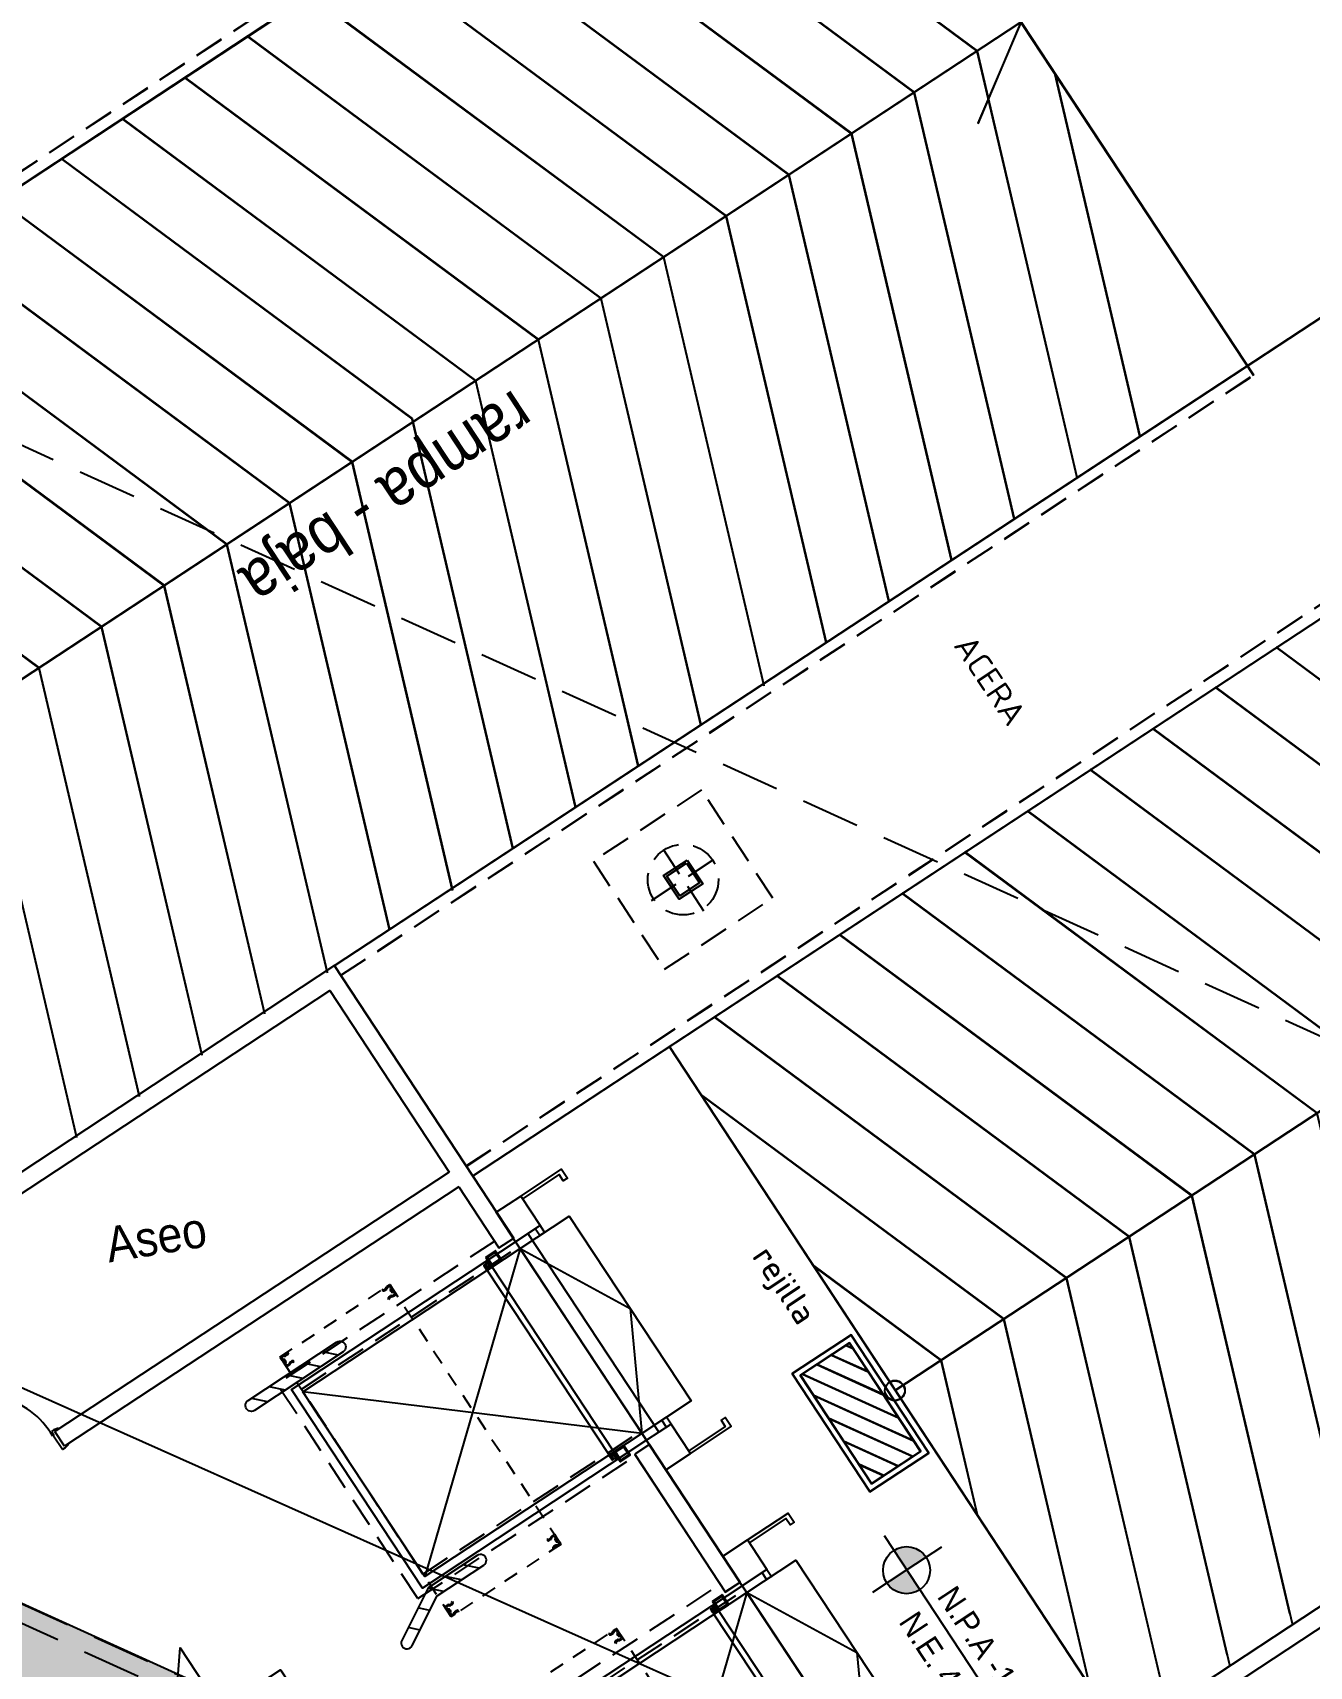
# Model space of a CAD drawing. Header units: metres. Extents: x 2 to 659295185, y -28 to 1124222152.
# Drawn here: x 655498.6 to 655509.44, y 1126789.94 to 1126803.82 of the extents above; entities that cross this region are included whole.
import ezdxf

# ---------------------------------------------------------------- set-up
doc = ezdxf.new("R2010")
doc.units = ezdxf.units.M
doc.header["$MEASUREMENT"] = 0
for name, pattern in [('CONTINUA', [0]), ('DASHDOT', [1, 0.5, -0.25, 0, -0.25]), ('DASHED', [0.75, 0.5, -0.25]), ('DASHED2', [9.525, 6.35, -3.175]), ('HIDDEN', [0.375, 0.25, -0.125]), ('HIDDEN2', [0.1875, 0.125, -0.0625]), ('XREF VIALIDAD PORTONES Y ACCESOS 15-07-12LIMPIO$0$CONTINUA', [0]), ('XREF VIALIDAD PORTONES Y ACCESOS 15-07-12LIMPIO$0$DASHED2', [0.375, 0.25, -0.125]), ('XREF VIALIDAD PORTONES Y ACCESOS 15-07-12LIMPIO$0$HIDDEN', [0.375, 0.25, -0.125])]:
    doc.linetypes.add(name, pattern=pattern)
doc.layers.get('0').update_dxf_attribs({"linetype": 'CONTINUOUS'})
for name, color, linetype in [('A-EQUIPOS', 9, 'CONTINUOUS'), ('A-PARED', 2, 'CONTINUA'), ('A-PROYECCIONES', 5, 'DASHED'), ('A-VISTA 4', 8, 'CONTINUOUS'), ('columnas', 3, 'CONTINUOUS'), ('LINDERO DE PARCELA', 7, 'DASHED2'), ('Parcelas', 140, 'CONTINUOUS'), ('XREF VIALIDAD PORTONES Y ACCESOS 15-07-12LIMPIO$0$A-EQUIPOS', 9, 'CONTINUOUS'), ('XREF VIALIDAD PORTONES Y ACCESOS 15-07-12LIMPIO$0$A-VISTA 4', 8, 'XREF VIALIDAD PORTONES Y ACCESOS 15-07-12LIMPIO$0$CONTINUA'), ('XREF VIALIDAD PORTONES Y ACCESOS 15-07-12LIMPIO$0$LINDERO DE PARCELA', 7, 'XREF VIALIDAD PORTONES Y ACCESOS 15-07-12LIMPIO$0$DASHED2')]:
    doc.layers.add(name, color=color, linetype=linetype)
doc.layers.add('LOCALES ASIGNADOS', color=41, linetype='DASHDOT', lineweight=0)
doc.layers.add('XREF VIALIDAD PORTONES Y ACCESOS 15-07-12LIMPIO$0$A-PARED', color=1, linetype='CONTINUOUS', lineweight=0)
doc.styles.add('ROMANS', font='romans.shx', dxfattribs={"height": 7.5})
doc.styles.add('SIGO', font='arial.ttf', dxfattribs={"width": 0.9})
doc.styles.add('XREF VIALIDAD PORTONES Y ACCESOS 15-07-12LIMPIO$0$ROMANS', font='romans.shx', dxfattribs={"height": 2})

# ---------------------------------------------------------------- blocks, each defined once
blk = doc.blocks.new('niveladora 6x8')
for points in [[(0, 0), (2.02, 0), (2.02, -2.28), (0, -2.28)], [(1.95, -2.21), (0.07, -2.21), (0.07, 0), (1.95, 0)]]:
    blk.add_lwpolyline(points, close=True)
for points in [[(1.95, 0), (0.07, -2.21)], [(0.07, 0), (1.95, -2.21)]]:
    blk.add_lwpolyline(points)
blk = doc.blocks.new('PlataformaAndenIzq')
blk.add_lwpolyline([(-1.739, 1.135, -1.000034), (-1.739, 1.035), (-2.239, 1.035), (-2.672, 1.285, -1.000034), (-2.622, 1.371), (-2.212, 1.135), (-1.739, 1.135)], format="xyb")
for points in [[(-2.493, 1.297), (-2.567, 1.224)], [(0, 1.01), (0, 1.31), (0.25, 1.31), (0.25, 1.01), (0, 1.01), (0, -1.31), (0.25, -1.31), (0.25, -1.01), (0, -1.01)], [(0, 1.01), (0, 1.31), (0.25, 1.31), (0.25, 1.01), (0, 1.01), (0, -1.31), (0.25, -1.31), (0.25, -1.01), (0, -1.01)], [(0.25, 1.31), (0.665, 1.31), (0.665, 1.218), (0.623, 1.218), (0.623, 1.282), (0.25, 1.282)], [(-2.332, 1.204), (-2.405, 1.131)], [(-2.146, 1.135), (-2.246, 1.035)], [(-1.966, 1.135), (-2.066, 1.035)], [(-1.786, 1.135), (-1.886, 1.035)], [(-0.33, 0.988), (-0.325, 0.988), (-0.316, 0.967), (-0.31, 0.967)], [(-0.29, 0.988), (-0.294, 0.988), (-0.303, 0.967), (-0.31, 0.967)], [(0.25, 1.01), (0.25, 0.94), (0.201, 0.94), (0.201, 1.01)], [(-0.288, 0.956), (-0.331, 0.956)], [(0, 0.94), (0.5, 0.94), (0.5, -0.94), (0, -0.94)], [(0, 0.94), (0.5, 0), (0, -0.94)], [(-0.331, -0.956), (-0.288, -0.956)], [(-0.33, -0.988), (-0.325, -0.988), (-0.316, -0.967), (-0.31, -0.967)], [(-0.29, -0.988), (-0.294, -0.988), (-0.303, -0.967), (-0.31, -0.967)], [(0.25, -1.01), (0.25, -0.94), (0.201, -0.94), (0.201, -1.01)], [(-2.506, -1.035), (-2.606, -1.135)], [(-2.326, -1.035), (-2.426, -1.135)], [(-2.146, -1.035), (-2.246, -1.135)], [(-1.966, -1.035), (-2.066, -1.135)], [(-1.786, -1.035), (-1.886, -1.135)], [(0.25, -1.31), (0.665, -1.31), (0.665, -1.218), (0.623, -1.218), (0.623, -1.282), (0.25, -1.282)]]:
    blk.add_lwpolyline(points)
at = {"color": 8, "linetype": 'HIDDEN2'}
blk.add_lwpolyline([(-1.092, -1.348), (-2.21, -1.348), (-2.21, 1.294), (-1.092, 1.294)], close=True, dxfattribs=at)
at = {"linetype": 'DASHED', "ltscale": 0.001}
for points in [[(-2.131, 1.294), (-2.141, 1.294), (-2.141, 1.288, -0.414214), (-2.144, 1.285), (-2.162, 1.285, -0.140561), (-2.164, 1.285), (-2.176, 1.293, 0.140561), (-2.178, 1.294), (-2.207, 1.294, 0.414214), (-2.21, 1.29), (-2.21, 1.259, 0.286773), (-2.208, 1.256), (-2.199, 1.251, -0.286773), (-2.197, 1.248), (-2.197, 1.243), (-2.197, 1.238, -0.286773), (-2.199, 1.235), (-2.208, 1.23, 0.286773), (-2.21, 1.227), (-2.21, 1.196, 0.414214), (-2.207, 1.193), (-2.178, 1.193, 0.140561), (-2.176, 1.193), (-2.164, 1.201, -0.140561), (-2.162, 1.201), (-2.144, 1.201, -0.414214), (-2.141, 1.198), (-2.141, 1.193), (-2.131, 1.193), (-2.131, 1.198, 0.414214), (-2.144, 1.211), (-2.162, 1.211, 0.140561), (-2.169, 1.209), (-2.18, 1.203), (-2.2, 1.203), (-2.2, 1.223), (-2.195, 1.226, 0.286773), (-2.187, 1.238), (-2.187, 1.243), (-2.187, 1.248, 0.286773), (-2.195, 1.26), (-2.2, 1.263), (-2.2, 1.284), (-2.18, 1.284), (-2.169, 1.277, 0.140561), (-2.162, 1.275), (-2.144, 1.275, 0.414214), (-2.131, 1.288)], [(-1.171, 1.294), (-1.161, 1.294), (-1.161, 1.288, 0.414214), (-1.158, 1.285), (-1.14, 1.285, 0.140561), (-1.139, 1.285), (-1.126, 1.293, -0.140561), (-1.124, 1.294), (-1.096, 1.294, -0.414214), (-1.092, 1.29), (-1.092, 1.259, -0.286773), (-1.094, 1.256), (-1.103, 1.251, 0.286773), (-1.105, 1.248), (-1.105, 1.243), (-1.105, 1.238, 0.286773), (-1.103, 1.235), (-1.094, 1.23, -0.286773), (-1.092, 1.227), (-1.092, 1.196, -0.414214), (-1.096, 1.193), (-1.124, 1.193, -0.140561), (-1.126, 1.193), (-1.139, 1.201, 0.140561), (-1.14, 1.201), (-1.158, 1.201, 0.414214), (-1.161, 1.198), (-1.161, 1.193), (-1.171, 1.193), (-1.171, 1.198, -0.414214), (-1.158, 1.211), (-1.14, 1.211, -0.140561), (-1.133, 1.209), (-1.122, 1.203), (-1.102, 1.203), (-1.102, 1.223), (-1.108, 1.226, -0.286773), (-1.115, 1.238), (-1.115, 1.243), (-1.115, 1.248, -0.286773), (-1.108, 1.26), (-1.102, 1.263), (-1.102, 1.284), (-1.122, 1.284), (-1.133, 1.277, -0.140561), (-1.14, 1.275), (-1.158, 1.275, -0.414214), (-1.171, 1.288)], [(-2.131, -1.348), (-2.141, -1.348), (-2.141, -1.343, 0.414214), (-2.144, -1.339), (-2.162, -1.339, 0.140561), (-2.164, -1.34), (-2.176, -1.348, -0.140561), (-2.178, -1.348), (-2.207, -1.348, -0.414214), (-2.21, -1.345), (-2.21, -1.313, -0.286773), (-2.208, -1.31), (-2.199, -1.306, 0.286773), (-2.197, -1.303), (-2.197, -1.298), (-2.197, -1.292, 0.286773), (-2.199, -1.289), (-2.208, -1.285, -0.286773), (-2.21, -1.282), (-2.21, -1.25, -0.414214), (-2.207, -1.247), (-2.178, -1.247, -0.140561), (-2.176, -1.248), (-2.164, -1.255, 0.140561), (-2.162, -1.256), (-2.144, -1.256, 0.414214), (-2.141, -1.253), (-2.141, -1.247), (-2.131, -1.247), (-2.131, -1.253, -0.414214), (-2.144, -1.266), (-2.162, -1.266, -0.140561), (-2.169, -1.264), (-2.18, -1.257), (-2.2, -1.257), (-2.2, -1.278), (-2.195, -1.28, -0.286773), (-2.187, -1.292), (-2.187, -1.298), (-2.187, -1.303, -0.286773), (-2.195, -1.315), (-2.2, -1.317), (-2.2, -1.338), (-2.18, -1.338), (-2.169, -1.331, -0.140561), (-2.162, -1.329), (-2.144, -1.329, -0.414214), (-2.131, -1.343)], [(-1.171, -1.348), (-1.161, -1.348), (-1.161, -1.343, -0.414214), (-1.158, -1.339), (-1.14, -1.339, -0.140561), (-1.139, -1.34), (-1.126, -1.348, 0.140561), (-1.124, -1.348), (-1.096, -1.348, 0.414214), (-1.092, -1.345), (-1.092, -1.313, 0.286773), (-1.094, -1.31), (-1.103, -1.306, -0.286773), (-1.105, -1.303), (-1.105, -1.298), (-1.105, -1.292, -0.286773), (-1.103, -1.289), (-1.094, -1.285, 0.286773), (-1.092, -1.282), (-1.092, -1.25, 0.414214), (-1.096, -1.247), (-1.124, -1.247, 0.140561), (-1.126, -1.248), (-1.139, -1.255, -0.140561), (-1.14, -1.256), (-1.158, -1.256, -0.414214), (-1.161, -1.253), (-1.161, -1.247), (-1.171, -1.247), (-1.171, -1.253, 0.414214), (-1.158, -1.266), (-1.14, -1.266, 0.140561), (-1.133, -1.264), (-1.122, -1.257), (-1.102, -1.257), (-1.102, -1.278), (-1.108, -1.28, 0.286773), (-1.115, -1.292), (-1.115, -1.298), (-1.115, -1.303, 0.286773), (-1.108, -1.315), (-1.102, -1.317), (-1.102, -1.338), (-1.122, -1.338), (-1.133, -1.331, 0.140561), (-1.14, -1.329), (-1.158, -1.329, 0.414214), (-1.171, -1.343)]]:
    blk.add_lwpolyline(points, format="xyb", close=True, dxfattribs=at)
for points in [[(-0.302, 0.942), (-0.288, 0.942, 0.414214), (-0.287, 0.943), (-0.287, 0.987, 0.414214), (-0.288, 0.988), (-0.332, 0.988, 0.414214), (-0.333, 0.987), (-0.333, 0.943, 0.414214), (-0.332, 0.942), (-0.317, 0.942), (-0.317, 0.94), (-0.332, 0.94, -0.414214), (-0.335, 0.943), (-0.335, 0.987, -0.414214), (-0.332, 0.99), (-0.288, 0.99, -0.414214), (-0.285, 0.987), (-0.285, 0.943, -0.414214), (-0.288, 0.94), (-0.302, 0.94)], [(-0.285, 1.015), (-0.285, 0.993, -0.414214), (-0.288, 0.99), (-0.31, 0.99), (-0.31, 0.991, -0.414214), (-0.307, 0.994), (-0.289, 0.994), (-0.289, 1.012, -0.414214), (-0.286, 1.015)], [(-0.285, 1.037), (-0.285, 0.943, 0.414214), (-0.282, 0.94), (-0.188, 0.94, 0.414214), (-0.185, 0.943), (-0.185, 1.037, 0.414214), (-0.188, 1.04), (-0.282, 1.04, 0.414214)], [(-0.275, 1.027), (-0.275, 0.953, 0.414214), (-0.272, 0.95), (-0.198, 0.95, 0.414214), (-0.195, 0.953), (-0.195, 1.027, 0.414214), (-0.198, 1.03), (-0.272, 1.03, 0.414214)], [(-0.335, 0.935), (-0.335, -0.935, 0.414214), (-0.332, -0.939), (-0.288, -0.939, 0.414214), (-0.285, -0.935), (-0.285, 0.935, 0.414214), (-0.288, 0.939), (-0.332, 0.939, 0.414214)], [(-0.288, 0.962), (-0.288, 0.95, -0.414214), (-0.292, 0.946), (-0.327, 0.946, -0.414214), (-0.331, 0.95), (-0.331, 0.962, -0.414214), (-0.327, 0.965), (-0.292, 0.965, -0.414214)], [(-0.302, -0.942), (-0.288, -0.942, -0.414214), (-0.287, -0.943), (-0.287, -0.987, -0.414214), (-0.288, -0.988), (-0.332, -0.988, -0.414214), (-0.333, -0.987), (-0.333, -0.943, -0.414214), (-0.332, -0.942), (-0.317, -0.942), (-0.317, -0.94), (-0.332, -0.94, 0.414214), (-0.335, -0.943), (-0.335, -0.987, 0.414214), (-0.332, -0.99), (-0.288, -0.99, 0.414214), (-0.285, -0.987), (-0.285, -0.943, 0.414214), (-0.288, -0.94), (-0.302, -0.94)], [(-0.288, -0.962), (-0.288, -0.95, 0.414214), (-0.292, -0.946), (-0.327, -0.946, 0.414214), (-0.331, -0.95), (-0.331, -0.962, 0.414214), (-0.327, -0.965), (-0.292, -0.965, 0.414214)], [(-0.285, -0.943), (-0.285, -1.037, 0.414214), (-0.282, -1.04), (-0.188, -1.04, 0.414214), (-0.185, -1.037), (-0.185, -0.943, 0.414214), (-0.188, -0.94), (-0.282, -0.94, 0.414214)], [(-0.275, -0.953), (-0.275, -1.027, 0.414214), (-0.272, -1.03), (-0.198, -1.03, 0.414214), (-0.195, -1.027), (-0.195, -0.953, 0.414214), (-0.198, -0.95), (-0.272, -0.95, 0.414214)], [(-1.739, -1.035), (-2.64, -1.035, 1.000034), (-2.64, -1.135), (-1.739, -1.135, 1.000034)], [(-0.285, -1.015), (-0.285, -0.993, 0.414214), (-0.288, -0.99), (-0.31, -0.99), (-0.31, -0.991, 0.414214), (-0.307, -0.994), (-0.289, -0.994), (-0.289, -1.012, 0.414214), (-0.286, -1.015)]]:
    blk.add_lwpolyline(points, format="xyb", close=True)
for points in [[(-0.304, 0.946), (-0.304, 0.939), (-0.316, 0.939), (-0.316, 0.946)], [(-0.304, -0.946), (-0.304, -0.939), (-0.316, -0.939), (-0.316, -0.946)]]:
    blk.add_lwpolyline(points, close=True)
at = {"rotation": 270}
blk.add_blockref('niveladora 6x8', (0, 1.01), dxfattribs=at)
blk = doc.blocks.new('PlataformaAndenDch')
at = {"color": 8, "linetype": 'HIDDEN2'}
blk.add_lwpolyline([(-1.092, -1.348), (-2.21, -1.348), (-2.21, 1.294), (-1.092, 1.294)], close=True, dxfattribs=at)
at = {"linetype": 'DASHED', "ltscale": 0.001}
for points in [[(-2.131, 1.294), (-2.141, 1.294), (-2.141, 1.288, -0.414214), (-2.144, 1.285), (-2.162, 1.285, -0.140561), (-2.164, 1.285), (-2.176, 1.293, 0.140561), (-2.178, 1.294), (-2.207, 1.294, 0.414214), (-2.21, 1.29), (-2.21, 1.259, 0.286773), (-2.208, 1.256), (-2.199, 1.251, -0.286773), (-2.197, 1.248), (-2.197, 1.243), (-2.197, 1.238, -0.286773), (-2.199, 1.235), (-2.208, 1.23, 0.286773), (-2.21, 1.227), (-2.21, 1.196, 0.414214), (-2.207, 1.193), (-2.178, 1.193, 0.140561), (-2.176, 1.193), (-2.164, 1.201, -0.140561), (-2.162, 1.201), (-2.144, 1.201, -0.414214), (-2.141, 1.198), (-2.141, 1.193), (-2.131, 1.193), (-2.131, 1.198, 0.414214), (-2.144, 1.211), (-2.162, 1.211, 0.140561), (-2.169, 1.209), (-2.18, 1.203), (-2.2, 1.203), (-2.2, 1.223), (-2.195, 1.226, 0.286773), (-2.187, 1.238), (-2.187, 1.243), (-2.187, 1.248, 0.286773), (-2.195, 1.26), (-2.2, 1.263), (-2.2, 1.284), (-2.18, 1.284), (-2.169, 1.277, 0.140561), (-2.162, 1.275), (-2.144, 1.275, 0.414214), (-2.131, 1.288)], [(-1.171, 1.294), (-1.161, 1.294), (-1.161, 1.288, 0.414214), (-1.158, 1.285), (-1.14, 1.285, 0.140561), (-1.139, 1.285), (-1.126, 1.293, -0.140561), (-1.124, 1.294), (-1.096, 1.294, -0.414214), (-1.092, 1.29), (-1.092, 1.259, -0.286773), (-1.094, 1.256), (-1.103, 1.251, 0.286773), (-1.105, 1.248), (-1.105, 1.243), (-1.105, 1.238, 0.286773), (-1.103, 1.235), (-1.094, 1.23, -0.286773), (-1.092, 1.227), (-1.092, 1.196, -0.414214), (-1.096, 1.193), (-1.124, 1.193, -0.140561), (-1.126, 1.193), (-1.139, 1.201, 0.140561), (-1.14, 1.201), (-1.158, 1.201, 0.414214), (-1.161, 1.198), (-1.161, 1.193), (-1.171, 1.193), (-1.171, 1.198, -0.414214), (-1.158, 1.211), (-1.14, 1.211, -0.140561), (-1.133, 1.209), (-1.122, 1.203), (-1.102, 1.203), (-1.102, 1.223), (-1.108, 1.226, -0.286773), (-1.115, 1.238), (-1.115, 1.243), (-1.115, 1.248, -0.286773), (-1.108, 1.26), (-1.102, 1.263), (-1.102, 1.284), (-1.122, 1.284), (-1.133, 1.277, -0.140561), (-1.14, 1.275), (-1.158, 1.275, -0.414214), (-1.171, 1.288)], [(-2.131, -1.348), (-2.141, -1.348), (-2.141, -1.343, 0.414214), (-2.144, -1.339), (-2.162, -1.339, 0.140561), (-2.164, -1.34), (-2.176, -1.348, -0.140561), (-2.178, -1.348), (-2.207, -1.348, -0.414214), (-2.21, -1.345), (-2.21, -1.313, -0.286773), (-2.208, -1.31), (-2.199, -1.306, 0.286773), (-2.197, -1.303), (-2.197, -1.298), (-2.197, -1.292, 0.286773), (-2.199, -1.289), (-2.208, -1.285, -0.286773), (-2.21, -1.282), (-2.21, -1.25, -0.414214), (-2.207, -1.247), (-2.178, -1.247, -0.140561), (-2.176, -1.248), (-2.164, -1.255, 0.140561), (-2.162, -1.256), (-2.144, -1.256, 0.414214), (-2.141, -1.253), (-2.141, -1.247), (-2.131, -1.247), (-2.131, -1.253, -0.414214), (-2.144, -1.266), (-2.162, -1.266, -0.140561), (-2.169, -1.264), (-2.18, -1.257), (-2.2, -1.257), (-2.2, -1.278), (-2.195, -1.28, -0.286773), (-2.187, -1.292), (-2.187, -1.298), (-2.187, -1.303, -0.286773), (-2.195, -1.315), (-2.2, -1.317), (-2.2, -1.338), (-2.18, -1.338), (-2.169, -1.331, -0.140561), (-2.162, -1.329), (-2.144, -1.329, -0.414214), (-2.131, -1.343)], [(-1.171, -1.348), (-1.161, -1.348), (-1.161, -1.343, -0.414214), (-1.158, -1.339), (-1.14, -1.339, -0.140561), (-1.139, -1.34), (-1.126, -1.348, 0.140561), (-1.124, -1.348), (-1.096, -1.348, 0.414214), (-1.092, -1.345), (-1.092, -1.313, 0.286773), (-1.094, -1.31), (-1.103, -1.306, -0.286773), (-1.105, -1.303), (-1.105, -1.298), (-1.105, -1.292, -0.286773), (-1.103, -1.289), (-1.094, -1.285, 0.286773), (-1.092, -1.282), (-1.092, -1.25, 0.414214), (-1.096, -1.247), (-1.124, -1.247, 0.140561), (-1.126, -1.248), (-1.139, -1.255, -0.140561), (-1.14, -1.256), (-1.158, -1.256, -0.414214), (-1.161, -1.253), (-1.161, -1.247), (-1.171, -1.247), (-1.171, -1.253, 0.414214), (-1.158, -1.266), (-1.14, -1.266, 0.140561), (-1.133, -1.264), (-1.122, -1.257), (-1.102, -1.257), (-1.102, -1.278), (-1.108, -1.28, 0.286773), (-1.115, -1.292), (-1.115, -1.298), (-1.115, -1.303, 0.286773), (-1.108, -1.315), (-1.102, -1.317), (-1.102, -1.338), (-1.122, -1.338), (-1.133, -1.331, 0.140561), (-1.14, -1.329), (-1.158, -1.329, 0.414214), (-1.171, -1.343)]]:
    blk.add_lwpolyline(points, format="xyb", close=True, dxfattribs=at)
for points in [[(0, 1.01), (0, 1.31), (0.25, 1.31), (0.25, 1.01), (0, 1.01), (0, -1.31), (0.25, -1.31), (0.25, -1.01), (0, -1.01)], [(0, 1.01), (0, 1.31), (0.25, 1.31), (0.25, 1.01), (0, 1.01), (0, -1.31), (0.25, -1.31), (0.25, -1.01), (0, -1.01)], [(0.25, 1.31), (0.665, 1.31), (0.665, 1.218), (0.623, 1.218), (0.623, 1.282), (0.25, 1.282)], [(-2.506, 1.035), (-2.606, 1.135)], [(-2.326, 1.035), (-2.426, 1.135)], [(-2.146, 1.035), (-2.246, 1.135)], [(-1.966, 1.035), (-2.066, 1.135)], [(-1.786, 1.035), (-1.886, 1.135)], [(-0.33, 0.988), (-0.325, 0.988), (-0.316, 0.967), (-0.31, 0.967)], [(-0.29, 0.988), (-0.294, 0.988), (-0.303, 0.967), (-0.31, 0.967)], [(0.125, 1.01), (0.125, -1.01)], [(0.25, 1.01), (0.25, 0.94), (0.201, 0.94), (0.201, 1.01)], [(-0.288, 0.956), (-0.331, 0.956)], [(0, 0.94), (0.5, 0.94), (0.5, -0.94), (0, -0.94)], [(0, 0.94), (0.5, 0), (0, -0.94)], [(-0.331, -0.956), (-0.288, -0.956)], [(-0.33, -0.988), (-0.325, -0.988), (-0.316, -0.967), (-0.31, -0.967)], [(-0.29, -0.988), (-0.294, -0.988), (-0.303, -0.967), (-0.31, -0.967)], [(0.25, -1.01), (0.25, -0.94), (0.201, -0.94), (0.201, -1.01)], [(-2.146, -1.135), (-2.246, -1.035)], [(-1.966, -1.135), (-2.066, -1.035)], [(-1.786, -1.135), (-1.886, -1.035)], [(-2.493, -1.297), (-2.567, -1.224)], [(-2.332, -1.204), (-2.405, -1.131)], [(0.25, -1.31), (0.665, -1.31), (0.665, -1.218), (0.623, -1.218), (0.623, -1.282), (0.25, -1.282)]]:
    blk.add_lwpolyline(points)
for points in [[(-1.739, 1.035), (-2.64, 1.035, -1.000034), (-2.64, 1.135), (-1.739, 1.135, -1.000034)], [(-0.302, 0.942), (-0.288, 0.942, 0.414214), (-0.287, 0.943), (-0.287, 0.987, 0.414214), (-0.288, 0.988), (-0.332, 0.988, 0.414214), (-0.333, 0.987), (-0.333, 0.943, 0.414214), (-0.332, 0.942), (-0.317, 0.942), (-0.317, 0.94), (-0.332, 0.94, -0.414214), (-0.335, 0.943), (-0.335, 0.987, -0.414214), (-0.332, 0.99), (-0.288, 0.99, -0.414214), (-0.285, 0.987), (-0.285, 0.943, -0.414214), (-0.288, 0.94), (-0.302, 0.94)], [(-0.285, 1.015), (-0.285, 0.993, -0.414214), (-0.288, 0.99), (-0.31, 0.99), (-0.31, 0.991, -0.414214), (-0.307, 0.994), (-0.289, 0.994), (-0.289, 1.012, -0.414214), (-0.286, 1.015)], [(-0.285, 1.037), (-0.285, 0.943, 0.414214), (-0.282, 0.94), (-0.188, 0.94, 0.414214), (-0.185, 0.943), (-0.185, 1.037, 0.414214), (-0.188, 1.04), (-0.282, 1.04, 0.414214)], [(-0.275, 1.027), (-0.275, 0.953, 0.414214), (-0.272, 0.95), (-0.198, 0.95, 0.414214), (-0.195, 0.953), (-0.195, 1.027, 0.414214), (-0.198, 1.03), (-0.272, 1.03, 0.414214)], [(-0.335, 0.935), (-0.335, -0.935, 0.414214), (-0.332, -0.939), (-0.288, -0.939, 0.414214), (-0.285, -0.935), (-0.285, 0.935, 0.414214), (-0.288, 0.939), (-0.332, 0.939, 0.414214)], [(-0.288, 0.962), (-0.288, 0.95, -0.414214), (-0.292, 0.946), (-0.327, 0.946, -0.414214), (-0.331, 0.95), (-0.331, 0.962, -0.414214), (-0.327, 0.965), (-0.292, 0.965, -0.414214)], [(-0.302, -0.942), (-0.288, -0.942, -0.414214), (-0.287, -0.943), (-0.287, -0.987, -0.414214), (-0.288, -0.988), (-0.332, -0.988, -0.414214), (-0.333, -0.987), (-0.333, -0.943, -0.414214), (-0.332, -0.942), (-0.317, -0.942), (-0.317, -0.94), (-0.332, -0.94, 0.414214), (-0.335, -0.943), (-0.335, -0.987, 0.414214), (-0.332, -0.99), (-0.288, -0.99, 0.414214), (-0.285, -0.987), (-0.285, -0.943, 0.414214), (-0.288, -0.94), (-0.302, -0.94)], [(-0.288, -0.962), (-0.288, -0.95, 0.414214), (-0.292, -0.946), (-0.327, -0.946, 0.414214), (-0.331, -0.95), (-0.331, -0.962, 0.414214), (-0.327, -0.965), (-0.292, -0.965, 0.414214)], [(-0.285, -0.943), (-0.285, -1.037, 0.414214), (-0.282, -1.04), (-0.188, -1.04, 0.414214), (-0.185, -1.037), (-0.185, -0.943, 0.414214), (-0.188, -0.94), (-0.282, -0.94, 0.414214)], [(-0.275, -0.953), (-0.275, -1.027, 0.414214), (-0.272, -1.03), (-0.198, -1.03, 0.414214), (-0.195, -1.027), (-0.195, -0.953, 0.414214), (-0.198, -0.95), (-0.272, -0.95, 0.414214)], [(-0.285, -1.015), (-0.285, -0.993, 0.414214), (-0.288, -0.99), (-0.31, -0.99), (-0.31, -0.991, 0.414214), (-0.307, -0.994), (-0.289, -0.994), (-0.289, -1.012, 0.414214), (-0.286, -1.015)]]:
    blk.add_lwpolyline(points, format="xyb", close=True)
for points in [[(-2.21, 0.94), (0, 0.94), (0, -0.94), (-2.21, -0.94)], [(-0.304, 0.946), (-0.304, 0.939), (-0.316, 0.939), (-0.316, 0.946)], [(-0.304, -0.946), (-0.304, -0.939), (-0.316, -0.939), (-0.316, -0.946)]]:
    blk.add_lwpolyline(points, close=True)
blk.add_lwpolyline([(-1.739, -1.135, 1.000034), (-1.739, -1.035), (-2.239, -1.035), (-2.672, -1.285, 1.000034), (-2.622, -1.371), (-2.212, -1.135), (-1.739, -1.135)], format="xyb")
at = {"rotation": 270}
blk.add_blockref('niveladora 6x8', (0, 1.01), dxfattribs=at)
blk = doc.blocks.new('445')
at = {"color": 12, "linetype": 'HIDDEN'}
for p, q in [((12.921, 72.237), (12.38, 72.579)), ((12.821, 72.679), (12.479, 72.138))]:
    blk.add_line(p, q, dxfattribs=at)
at = {"layer": 'columnas', "linetype": 'CONTINUA', "ltscale": 0.5}
blk.add_lwpolyline([(12.485, 72.371), (12.613, 72.574), (12.816, 72.446), (12.688, 72.243)], close=True, dxfattribs=at)
at = {"layer": 'columnas', "color": 12, "linetype": 'CONTINUA', "ltscale": 0.5}
blk.add_lwpolyline([(12.512, 72.377), (12.619, 72.546), (12.788, 72.439), (12.681, 72.27)], close=True, dxfattribs=at)
blk = doc.blocks.new('XREF VIALIDAD PORTONES Y ACCESOS 15-07-12LIMPIO$0$A$C20535941')
for p, q in [((-5829, 611), (-5748, 565)), ((-5090, 565), (-5098, 633)), ((-5018, 713), (-3761, 713)), ((-3681, 633), (-3681, 219)), ((-5801, 565), (-5067, 565)), ((-5370, 417), (-5553, 508)), ((-5553, 508), (-4586, 508)), ((-5067, 565), (-4270, 565)), ((-4586, 508), (-4586, 417)), ((-4541, 417), (-4541, 511)), ((-4541, 511), (-4252, 511)), ((-4252, 511), (-4293, 417)), ((-3681, 458), (-3386, 458)), ((3615, 510), (3535, 510)), ((3615, 510), (3615, -499)), ((3692, 386), (3705, 476)), ((3705, 476), (3787, 476)), ((-5488, 357), (-5606, 398)), ((-4293, 417), (-5370, 417)), ((-4020, 315), (-4020, -499)), ((3692, 386), (3615, 386)), ((3750, 357), (3795, 357)), ((3750, 79), (3750, 357)), ((3750, 313), (3795, 313)), ((-4143, 267), (-4143, -499)), ((-4143, 267), (-4062, 267)), ((-4062, 267), (-4062, -499)), ((-3731, 98), (-3731, 148)), ((-3386, 257), (-3681, 257)), ((-3681, 215), (-3386, 215)), ((3615, 151), (3535, 191)), ((-3761, 139), (-4020, 139)), ((-3897, 121), (-3897, -499)), ((-3897, 28), (-3386, 28)), ((-3386, 98), (-3731, 98)), ((3615, 79), (3803, 79)), ((3750, 125), (3795, 125)), ((3803, 79), (3803, -499)), ((-3897, -83), (-3386, -83)), ((-4143, -1265), (-4143, -499)), ((-4062, -1265), (-4062, -499)), ((-4020, -1313), (-4020, -499)), ((-3897, -1119), (-3897, -499)), ((3615, -1508), (3615, -499)), ((3803, -1077), (3803, -499)), ((-3897, -915), (-3386, -915)), ((-3897, -1026), (-3386, -1026)), ((-3761, -1137), (-4020, -1137)), ((-3386, -1096), (-3731, -1096)), ((-3731, -1096), (-3731, -1146)), ((3615, -1149), (3535, -1189)), ((3615, -1077), (3803, -1077)), ((3750, -1077), (3750, -1355)), ((3750, -1123), (3795, -1123)), ((-4143, -1265), (-4062, -1265)), ((-3681, -1213), (-3386, -1213)), ((-3681, -1631), (-3681, -1217)), ((-3386, -1255), (-3681, -1255)), ((3750, -1311), (3795, -1311)), ((-5488, -1354), (-5606, -1396)), ((-5370, -1415), (-5553, -1506)), ((-4293, -1415), (-5370, -1415)), ((-4586, -1506), (-4586, -1415)), ((-4541, -1415), (-4541, -1509)), ((-4252, -1509), (-4293, -1415)), ((-3681, -1456), (-3386, -1456)), ((3692, -1384), (3615, -1384)), ((3692, -1384), (3705, -1474)), ((3750, -1355), (3795, -1355)), ((-5829, -1608), (-5748, -1563)), ((-5801, -1563), (-5067, -1563)), ((-5553, -1506), (-4586, -1506)), ((-5090, -1563), (-5098, -1631)), ((-5067, -1563), (-4270, -1563)), ((-4541, -1509), (-4252, -1509)), ((3615, -1508), (3535, -1508)), ((3705, -1474), (3787, -1474)), ((-5018, -1711), (-3761, -1711))]:
    blk.add_line(p, q)
for points in [[(-3386, -499), (-3386, 697), (3535, 697), (3535, -499)], [(-3386, -499), (-3386, -1695), (3535, -1695), (3535, -499)]]:
    blk.add_lwpolyline(points)
for centre, radius, start, end in [((-5834, 482), 128, 87.7347, 170.5996), ((-5018, 633), 80, 90, 180), ((-3761, 633), 80, 0, 90), ((-1872, -395), 4186, 167.6011, 181.4164), ((-5804, 458), 107, 88.4523, 191.9895), ((-4270, 315), 250, 0, 90), ((3747, 414), 74, 310.0186, 56.9451), ((-2912, -330), 3093, 165.6723, 183.1282), ((-2717, -378), 3057, 166.5007, 182.2645), ((-5614, 322), 76.5, 84.3514, 170.1187), ((-2518, -396), 3055, 166.5037, 181.9297), ((-5520, 337), 37.2, 329.8913, 33.5149), ((-4293, 267), 150, 0, 90), ((741, 219), 3056, 358.2341, 1.7659), ((-3761, 219), 80, 270, 0), ((-2874, 98), 527, 162.447, 167.2124), ((-2874, 98), 527, 180, 187.585), ((-1872, -602), 4186, 178.5836, 192.3989), ((-2912, -668), 3093, 176.8718, 194.3277), ((-2717, -620), 3057, 177.7355, 193.4993), ((-2518, -602), 3055, 178.0703, 193.4963), ((-2874, -1096), 527, 172.415, 180), ((-3761, -1217), 80, 0, 90), ((741, -1217), 3056, 358.2341, 1.7659), ((-5520, -1335), 37.2, 326.4851, 30.1087), ((-4293, -1265), 150, 270, 0), ((-4270, -1313), 250, 270, 0), ((-2874, -1096), 527, 192.7876, 197.553), ((-5804, -1456), 107, 168.0105, 271.5477), ((-5614, -1320), 76.5, 189.8813, 275.6486), ((3747, -1412), 74, 303.0549, 49.9814), ((-5834, -1480), 128, 189.4004, 272.2653), ((-5018, -1631), 80, 180, 270), ((-3761, -1631), 80, 270, 0)]:
    blk.add_arc(centre, radius, start, end)

msp = doc.modelspace()

# ---------------------------------------------------------------- hatches: boundary and pattern name
h = msp.add_hatch()
h.set_pattern_fill('ANSI31', color=12, angle=44.99905, style=0)
h.set_pattern_definition([(335.61931, (655443.38025, 1126837.97493), (0.05159968, 0.11385286), [])])
h.paths.add_polyline_path([(655505.7227, 1126791.4892), (655506.1402, 1126791.7643), (655505.5351, 1126792.6829), (655505.1175, 1126792.4078)])
h = msp.add_hatch()
h.set_pattern_fill('ANSI31', color=12, angle=44.99508, style=0)
h.set_pattern_definition([(335.61535, (655443.38453, 1126837.98267), (0.05160755, 0.11384929), [])])
h.paths.add_polyline_path([(655505.7238, 1126791.4927), (655506.1413, 1126791.7677), (655505.5362, 1126792.6863), (655505.1187, 1126792.4113)])
at = {"layer": 'A-VISTA 4'}
h = msp.add_hatch(color=256, dxfattribs=at)
h.paths.add_polyline_path([(655506.1876, 1126790.865, 0.4142136), (655505.9106, 1126790.9222), (655506.0205, 1126790.7551)])
h.paths.add_polyline_path([(655506.1304, 1126790.588), (655506.0205, 1126790.7551), (655505.8534, 1126790.6453, 0.4142136)])
at = {"layer": 'LOCALES ASIGNADOS'}
msp.add_hatch(color=256, dxfattribs=at).paths.add_polyline_path([(655552.0475, 1126766.2036), (655481.9173, 1126797.9895), (655477.5131, 1126790.9099), (655473.5315, 1126784.2823), (655468.8767, 1126776.1437), (655463.5388, 1126766.3475), (655461.3917, 1126762.2727), (655460.3726, 1126760.2599), (655457.5102, 1126754.5906), (655453.7975, 1126746.8941), (655450.9417, 1126740.6836), (655446.1355, 1126729.7442), (655441.9098, 1126719.3699), (655440.9385, 1126716.7924), (655462.8638, 1126708.3455), (655463.9885, 1126701.2842), (655471.536, 1126655.2372), (655553.5835, 1126668.8883), (655553.0078, 1126672.4046), (655567.0451, 1126674.7032)])

# ---------------------------------------------------------------- linework, layer by layer
at = {"color": 12, "linetype": 'XREF VIALIDAD PORTONES Y ACCESOS 15-07-12LIMPIO$0$HIDDEN'}
for p, q in [((655492.477, 1126798.6678), (655505.0023, 1126806.9237)), ((655492.477, 1126798.6678), (655505.0023, 1126806.9237)), ((655492.4786, 1126798.6722), (655505.0045, 1126806.9272)), ((655502.2794, 1126794.1852), (655514.812, 1126802.4265)), ((655501.2131, 1126795.8059), (655508.9676, 1126800.9051)), ((655501.2131, 1126795.8059), (655508.9676, 1126800.9051))]:
    msp.add_line(p, q, dxfattribs=at)
at = {"color": 12, "linetype": 'HIDDEN'}
for p, q in [((655492.4786, 1126798.6722), (655505.0045, 1126806.9272)), ((655501.2145, 1126795.8096), (655508.9693, 1126800.9083)), ((655502.2807, 1126794.1889), (655510.0351, 1126799.2873)), ((655502.5233, 1126793.5502), (655500.6731, 1126792.3371)), ((655500.8808, 1126792.2939), (655502.7312, 1126793.5071)), ((655501.8684, 1126790.514), (655500.6731, 1126792.3371)), ((655501.9116, 1126790.7217), (655500.8808, 1126792.2939)), ((655501.9116, 1126790.7217), (655503.7575, 1126791.932)), ((655501.8684, 1126790.514), (655503.7145, 1126791.7244)), ((655502.5846, 1126789.4196), (655504.433, 1126790.6314)), ((655502.7923, 1126789.3764), (655504.6409, 1126790.5883))]:
    msp.add_line(p, q, dxfattribs=at)
for p, q in [((655496.1293, 1126796.7622), (655506.9925, 1126803.9058)), ((655496.1307, 1126796.7663), (655506.9945, 1126803.9091)), ((655506.9925, 1126803.9058), (655506.6253, 1126803.0426)), ((655506.9945, 1126803.9091), (655506.6272, 1126803.046)), ((655505.9229, 1126792.2804), (655516.7862, 1126799.424)), ((655505.9229, 1126792.2804), (655516.7862, 1126799.424)), ((655505.924, 1126792.2838), (655516.7878, 1126799.4267)), ((655498.7769, 1126791.9472), (655498.756, 1126791.9335)), ((655498.756, 1126791.9335), (655498.778, 1126791.9)), ((655498.778, 1126791.9), (655498.768, 1126791.8935)), ((655498.778, 1126791.9), (655498.7738, 1126791.8973)), ((655498.7738, 1126791.8973), (655498.8491, 1126791.7828)), ((655498.8158, 1126791.9608), (655498.7769, 1126791.9472)), ((655498.7851, 1126791.9347), (655498.8186, 1126791.9566)), ((655498.8676, 1126791.8093), (655498.7851, 1126791.9347)), ((655498.8186, 1126791.9566), (655498.8158, 1126791.9608)), ((655498.8491, 1126791.7828), (655498.8516, 1126791.7845)), ((655498.8516, 1126791.7845), (655498.8533, 1126791.782)), ((655498.8533, 1126791.782), (655498.8758, 1126791.7968)), ((655498.901, 1126791.8313), (655498.8676, 1126791.8093)), ((655498.8758, 1126791.7968), (655498.9037, 1126791.8271)), ((655498.9037, 1126791.8271), (655498.901, 1126791.8313))]:
    msp.add_line(p, q)
at = {"color": 3, "ltscale": 0.1}
for p, q in [((655502.3344, 1126794.1017), (655514.867, 1126802.3429)), ((655501.1582, 1126795.8894), (655510.4996, 1126802.025)), ((655501.1582, 1126795.8894), (655510.4996, 1126802.025)), ((655501.1595, 1126795.8932), (655510.5014, 1126802.0281)), ((655502.3356, 1126794.1053), (655510.09, 1126799.2037))]:
    msp.add_line(p, q, dxfattribs=at)
at = {"color": 12}
for p, q in [((655507.8041, 1126789.424), (655504.0055, 1126795.2005)), ((655507.8591, 1126789.3449), (655504.0068, 1126795.2041))]:
    msp.add_line(p, q, dxfattribs=at)
for points in [[(655503.6223, 1126805.8781), (655506.6173, 1126803.659)], [(655503.6244, 1126805.8816), (655506.6192, 1126803.6624)], [(655503.0884, 1126805.5269), (655506.0833, 1126803.3079)], [(655503.0904, 1126805.5305), (655506.0852, 1126803.3113)], [(655502.5561, 1126805.177), (655505.5511, 1126802.9579)], [(655502.5581, 1126805.1806), (655505.553, 1126802.9613)], [(655502.0239, 1126804.827), (655505.0189, 1126802.6079), (655505.8678, 1126798.9864)], [(655502.0259, 1126804.8306), (655505.0207, 1126802.6114), (655505.8694, 1126798.9899)], [(655501.4917, 1126804.477), (655504.4867, 1126802.2579), (655505.3356, 1126798.6365)], [(655501.4936, 1126804.4807), (655504.4885, 1126802.2615), (655505.3372, 1126798.6399)], [(655500.9595, 1126804.127), (655503.9545, 1126801.908), (655504.808, 1126798.267)], [(655500.9614, 1126804.1308), (655503.9562, 1126801.9115), (655504.8095, 1126798.2705)], [(655500.4272, 1126803.777), (655503.4222, 1126801.558), (655504.2712, 1126797.9365)], [(655500.4292, 1126803.7808), (655503.424, 1126801.5616), (655504.2727, 1126797.94)], [(655506.6173, 1126803.659), (655507.4662, 1126800.0375)], [(655506.6192, 1126803.6624), (655507.4679, 1126800.0408)], [(655499.895, 1126803.427), (655502.89, 1126801.208), (655503.739, 1126797.5865)], [(655499.8969, 1126803.4309), (655502.8918, 1126801.2116), (655503.7404, 1126797.5901)], [(655507.2772, 1126803.4728), (655508.0002, 1126800.3886)], [(655507.2791, 1126803.4761), (655508.0019, 1126800.3919)], [(655506.0833, 1126803.3079), (655506.9323, 1126799.6864)], [(655506.0852, 1126803.3113), (655506.9339, 1126799.6897)], [(655499.3628, 1126803.0771), (655502.3578, 1126800.858), (655503.2067, 1126797.2365)], [(655499.3647, 1126803.0809), (655502.3595, 1126800.8617), (655503.2082, 1126797.2401)], [(655505.5511, 1126802.9579), (655506.4001, 1126799.3364)], [(655505.553, 1126802.9613), (655506.4017, 1126799.3398)], [(655498.8464, 1126802.7375), (655501.819, 1126800.5351), (655502.6743, 1126796.8864)], [(655498.8483, 1126802.7414), (655501.8207, 1126800.5388), (655502.6757, 1126796.89)], [(655498.314, 1126802.3874), (655501.309, 1126800.1683), (655502.1618, 1126796.5304)], [(655498.3158, 1126802.3913), (655501.3106, 1126800.172), (655502.1632, 1126796.5341)], [(655497.7818, 1126802.0374), (655500.7768, 1126799.8183), (655501.6257, 1126796.1969)], [(655497.7835, 1126802.0414), (655500.7784, 1126799.8221), (655501.6271, 1126796.2006)], [(655497.2495, 1126801.6874), (655500.2445, 1126799.4683), (655501.0973, 1126795.8307)], [(655497.2513, 1126801.6914), (655500.2462, 1126799.4721), (655501.0986, 1126795.8344)], [(655496.7173, 1126801.3374), (655499.7123, 1126799.1184), (655500.5651, 1126795.4804)], [(655496.7191, 1126801.3415), (655499.7139, 1126799.1222), (655500.5664, 1126795.4842)], [(655496.1851, 1126800.9874), (655499.1801, 1126798.7684), (655500.0329, 1126795.1302)], [(655496.1868, 1126800.9915), (655499.1817, 1126798.7722), (655500.0343, 1126795.134)], [(655495.6529, 1126800.6374), (655498.6479, 1126798.4184), (655499.5008, 1126794.78)], [(655495.6546, 1126800.6416), (655498.6494, 1126798.4223), (655499.5021, 1126794.7838)], [(655495.1206, 1126800.2875), (655498.1157, 1126798.0684), (655498.9686, 1126794.4297)], [(655495.1223, 1126800.2916), (655498.1172, 1126798.0724), (655498.9699, 1126794.4336)], [(655509.1564, 1126798.5953), (655512.1514, 1126796.3762), (655512.984, 1126792.8245)], [(655509.158, 1126798.5985), (655512.1528, 1126796.3792), (655513.0056, 1126792.74)], [(655508.64, 1126798.2557), (655511.6126, 1126796.0533), (655512.4514, 1126792.4749)], [(655508.6416, 1126798.2589), (655511.614, 1126796.0563), (655512.473, 1126792.3906)], [(655508.1076, 1126797.9056), (655511.1026, 1126795.6865), (655511.9349, 1126792.1358)], [(655508.1091, 1126797.9088), (655511.1039, 1126795.6896), (655511.9565, 1126792.0516)], [(655507.5768, 1126797.5589), (655510.5717, 1126795.3396), (655511.4241, 1126791.7022)], [(655507.5754, 1126797.5556), (655510.5704, 1126795.3365), (655511.4026, 1126791.7864)], [(655507.0431, 1126797.2056), (655510.0382, 1126794.9866), (655510.8702, 1126791.4369)], [(655507.0446, 1126797.2089), (655510.0395, 1126794.9897), (655510.8919, 1126791.352)], [(655506.5109, 1126796.8556), (655509.5059, 1126794.6366), (655510.3379, 1126791.0874)], [(655506.5124, 1126796.859), (655509.5072, 1126794.6397), (655510.3597, 1126791.0018)], [(655505.9787, 1126796.5056), (655508.9737, 1126794.2866), (655509.8056, 1126790.738)], [(655505.9801, 1126796.509), (655508.975, 1126794.2898), (655509.8276, 1126790.6516)], [(655505.4465, 1126796.1557), (655508.4415, 1126793.9366), (655509.2732, 1126790.3885)], [(655505.4479, 1126796.1591), (655508.4427, 1126793.9398), (655509.2954, 1126790.3013)], [(655504.9143, 1126795.8057), (655507.9093, 1126793.5866), (655508.7409, 1126790.039)], [(655504.9156, 1126795.8092), (655507.9105, 1126793.5899), (655508.7632, 1126789.9511)], [(655504.3874, 1126795.4517), (655507.3771, 1126793.2366), (655508.2085, 1126789.6895)], [(655504.3888, 1126795.4552), (655507.3782, 1126793.2399), (655508.233, 1126789.5923)], [(655504.275, 1126794.7907), (655506.8448, 1126792.8866), (655507.5748, 1126789.7727)], [(655504.2762, 1126794.7942), (655506.846, 1126792.89), (655507.5757, 1126789.776)], [(655505.2295, 1126793.3392), (655506.3126, 1126792.5367), (655506.6203, 1126791.2242)], [(655505.2307, 1126793.3426), (655506.3138, 1126792.54), (655506.6213, 1126791.2276)]]:
    msp.add_lwpolyline(points, dxfattribs=at)
msp.add_lwpolyline([(655471.6126, 1126655.25), (655553.5834, 1126668.8883), (655553.0076, 1126672.4046), (655567.045, 1126674.7031), (655552.0473, 1126766.2035), (655481.9172, 1126797.9895), (655477.5129, 1126790.9098), (655473.5313, 1126784.2823), (655468.8766, 1126776.1437), (655463.5386, 1126766.3474), (655461.3916, 1126762.2726), (655460.3725, 1126760.2599), (655457.5101, 1126754.5906), (655453.7973, 1126746.8941), (655450.9415, 1126740.6836), (655446.1353, 1126729.7441), (655441.9096, 1126719.3698), (655434.3244, 1126698.7954), (655428.6842, 1126681.1389), (655469.2363, 1126669.8084), (655471.5359, 1126655.2372), (655471.6126, 1126655.2498)])
for points in [[(655505.7085, 1126791.42), (655506.2095, 1126791.7501), (655505.5493, 1126792.7521), (655505.0483, 1126792.422)], [(655505.7095, 1126791.4234), (655506.2106, 1126791.7535), (655505.5505, 1126792.7556), (655505.0494, 1126792.4255)], [(655505.7227, 1126791.4892), (655506.1402, 1126791.7643), (655505.5351, 1126792.6829), (655505.1175, 1126792.4078)], [(655505.7238, 1126791.4927), (655506.1413, 1126791.7677), (655505.5362, 1126792.6863), (655505.1187, 1126792.4113)]]:
    msp.add_lwpolyline(points, close=True, dxfattribs=at)
at = {"color": 6}
msp.add_lwpolyline([(655499.7384, 1126788.6568), (655499.8493, 1126790.0968), (655500.1935, 1126789.5743), (655500.7019, 1126789.9091), (655501.2694, 1126789.0476), (655500.7611, 1126788.7127), (655501.1053, 1126788.1902)], close=True, dxfattribs=at)
for centre in [(655505.9209, 1126792.2791), (655505.922, 1126792.2825)]:
    msp.add_circle(centre, 0.0846)
msp.add_arc((655498.1622, 1126791.5429), 0.7, 30.05928, 123.45435)
at = {"layer": 'A-PARED'}
for p, q in [((655502.1343, 1126794.1376), (655498.7851, 1126791.9347)), ((655502.2167, 1126794.0122), (655498.8676, 1126791.8093)), ((655506.1876, 1126788.2459), (655510.9726, 1126791.3956))]:
    msp.add_line(p, q, dxfattribs=at)
at = {"layer": 'A-PARED', "color": 12, "linetype": 'HIDDEN'}
msp.add_lwpolyline([(655503.3608, 1126796.7788), (655503.9651, 1126795.8597), (655504.8842, 1126796.464), (655504.2799, 1126797.3831)], close=True, dxfattribs=at)
at = {"layer": 'A-PARED'}
for points in [[(655502.2167, 1126794.0122), (655502.5573, 1126793.4943), (655502.6832, 1126793.577), (655501.1595, 1126795.8932), (655496.3856, 1126792.7438)], [(655497.0536, 1126793.0048), (655501.1208, 1126795.679), (655502.1343, 1126794.1376)], [(655503.711, 1126791.7396), (655504.4806, 1126790.5701), (655504.606, 1126790.6525), (655503.8363, 1126791.822), (655503.711, 1126791.7396)], [(655508.5397, 1126789.6124), (655510.9309, 1126791.1847), (655511.1667, 1126790.8264)]]:
    msp.add_lwpolyline(points, dxfattribs=at)
at = {"layer": 'A-PARED', "color": 12, "linetype": 'HIDDEN'}
msp.add_circle((655504.1225, 1126796.6214), 0.3, dxfattribs=at)
at = {"layer": 'A-PROYECCIONES'}
for p, q in [((655488.7591, 1126804.7425), (655536.8601, 1126782.8679)), ((655482.0424, 1126797.9324), (655528.0477, 1126777.075))]:
    msp.add_line(p, q, dxfattribs=at)
msp.add_lwpolyline([(655481.9613, 1126797.8045), (655524.724, 1126778.4172)], dxfattribs=at)
at = {"layer": 'A-VISTA 4'}
for p, q in [((655506.4637, 1126804.7119), (655508.9693, 1126800.9083)), ((655505.8315, 1126791.0497), (655507.0015, 1126789.27))]:
    msp.add_line(p, q, dxfattribs=at)
msp.add_lwpolyline([(655506.3162, 1126790.9495), (655506.0238, 1126790.7573), (655505.7313, 1126790.565)], dxfattribs=at)
msp.add_circle((655506.0205, 1126790.7551), 0.2, dxfattribs=at)
at = {"layer": 'LINDERO DE PARCELA', "linetype": 'CONTINUA', "ltscale": 0.5}
msp.add_line((655492.5336, 1126798.5887), (655505.0595, 1126806.8437), dxfattribs=at)
at = {"layer": 'Parcelas', "lineweight": -3}
msp.add_lwpolyline([(655583, 1126591), (655553, 1126768), (655479, 1126801), (655471, 1126786), (655456, 1126797), (655420, 1126705)], dxfattribs=at)
at = {"layer": 'XREF VIALIDAD PORTONES Y ACCESOS 15-07-12LIMPIO$0$A-PARED'}
msp.add_line((655506.1867, 1126788.2425), (655510.9716, 1126791.3925), dxfattribs=at)
for points in [[(655502.2155, 1126794.0086), (655502.5561, 1126793.4906), (655502.682, 1126793.5734), (655501.1582, 1126795.8894), (655496.3844, 1126792.7397)], [(655503.7099, 1126791.736), (655504.4796, 1126790.5666), (655504.6049, 1126790.649), (655503.8353, 1126791.8184), (655503.7099, 1126791.736)]]:
    msp.add_lwpolyline(points, dxfattribs=at)
at = {"layer": 'XREF VIALIDAD PORTONES Y ACCESOS 15-07-12LIMPIO$0$A-VISTA 4'}
msp.add_line((655505.0023, 1126806.9237), (655508.9676, 1126800.9051), dxfattribs=at)
at = {"layer": 'XREF VIALIDAD PORTONES Y ACCESOS 15-07-12LIMPIO$0$LINDERO DE PARCELA', "linetype": 'XREF VIALIDAD PORTONES Y ACCESOS 15-07-12LIMPIO$0$CONTINUA', "ltscale": 0.5}
for p, q in [((655492.5321, 1126798.5843), (655505.0574, 1126806.8402)), ((655492.5321, 1126798.5843), (655505.0574, 1126806.8402)), ((655492.5336, 1126798.5887), (655505.0595, 1126806.8437))]:
    msp.add_line(p, q, dxfattribs=at)

# ---------------------------------------------------------------- block references
at = {"rotation": 245.6153499094328}
msp.add_blockref('445', (655443.3962, 1126838.0376), dxfattribs=at)
at = {"color": 12, "linetype": 'HIDDEN'}
for name, p, rotation in [('PlataformaAndenDch', (655503.2551, 1126792.7024), 33.40878307436063), ('PlataformaAndenIzq', (655505.1813, 1126789.7806), 33.40878318536566)]:
    msp.add_blockref(name, p, dxfattribs=dict(at, rotation=rotation))
at = {"layer": 'XREF VIALIDAD PORTONES Y ACCESOS 15-07-12LIMPIO$0$A-VISTA 4', "xscale": 0.0009448329696711475, "yscale": 0.0009448329696711475, "zscale": 0.0009448329696711475, "rotation": 213.5123775368086}
msp.add_blockref('XREF VIALIDAD PORTONES Y ACCESOS 15-07-12LIMPIO$0$A$C20535941', (655495.4169, 1126804.5575), dxfattribs=at)

# ---------------------------------------------------------------- texts
at = {"layer": 'A-EQUIPOS', "style": 'ROMANS'}
for s, p in [('ACERA', (655506.4137, 1126798.6118)), ('rejilla', (655504.7033, 1126793.4227))]:
    msp.add_text(s, height=0.2, rotation=303.78751, dxfattribs=at).set_placement(p)
at = {"layer": 'A-EQUIPOS', "insert": (655499.6454, 1126793.5839), "char_height": 0.3, "attachment_point": 5, "rotation": 9.35975, "style": 'SIGO'}
msp.add_mtext('Aseo', dxfattribs=at)
at = {"layer": 'A-VISTA 4', "style": 'SIGO', "width": 0.9}
msp.add_text('rampa - baja', height=0.4, rotation=213.32017, dxfattribs=at).set_placement((655502.6851, 1126800.793))
at = {"layer": 'A-VISTA 4', "char_height": 0.2, "attachment_point": 1, "rotation": 303.32017, "style": 'SIGO'}
for s, insert, width in [('N.P.A -1.10', (655506.4407, 1126790.6414), 3.290786), ('N.E. 417.65', (655506.1156, 1126790.4255), 3.025443)]:
    msp.add_mtext(s, dxfattribs=dict(at, insert=insert, width=width))
at = {"layer": 'XREF VIALIDAD PORTONES Y ACCESOS 15-07-12LIMPIO$0$A-EQUIPOS', "style": 'XREF VIALIDAD PORTONES Y ACCESOS 15-07-12LIMPIO$0$ROMANS'}
msp.add_text('rejilla', height=0.2, rotation=303.79147, dxfattribs=at).set_placement((655504.7021, 1126793.4192))

doc.saveas('drawing.dxf')
